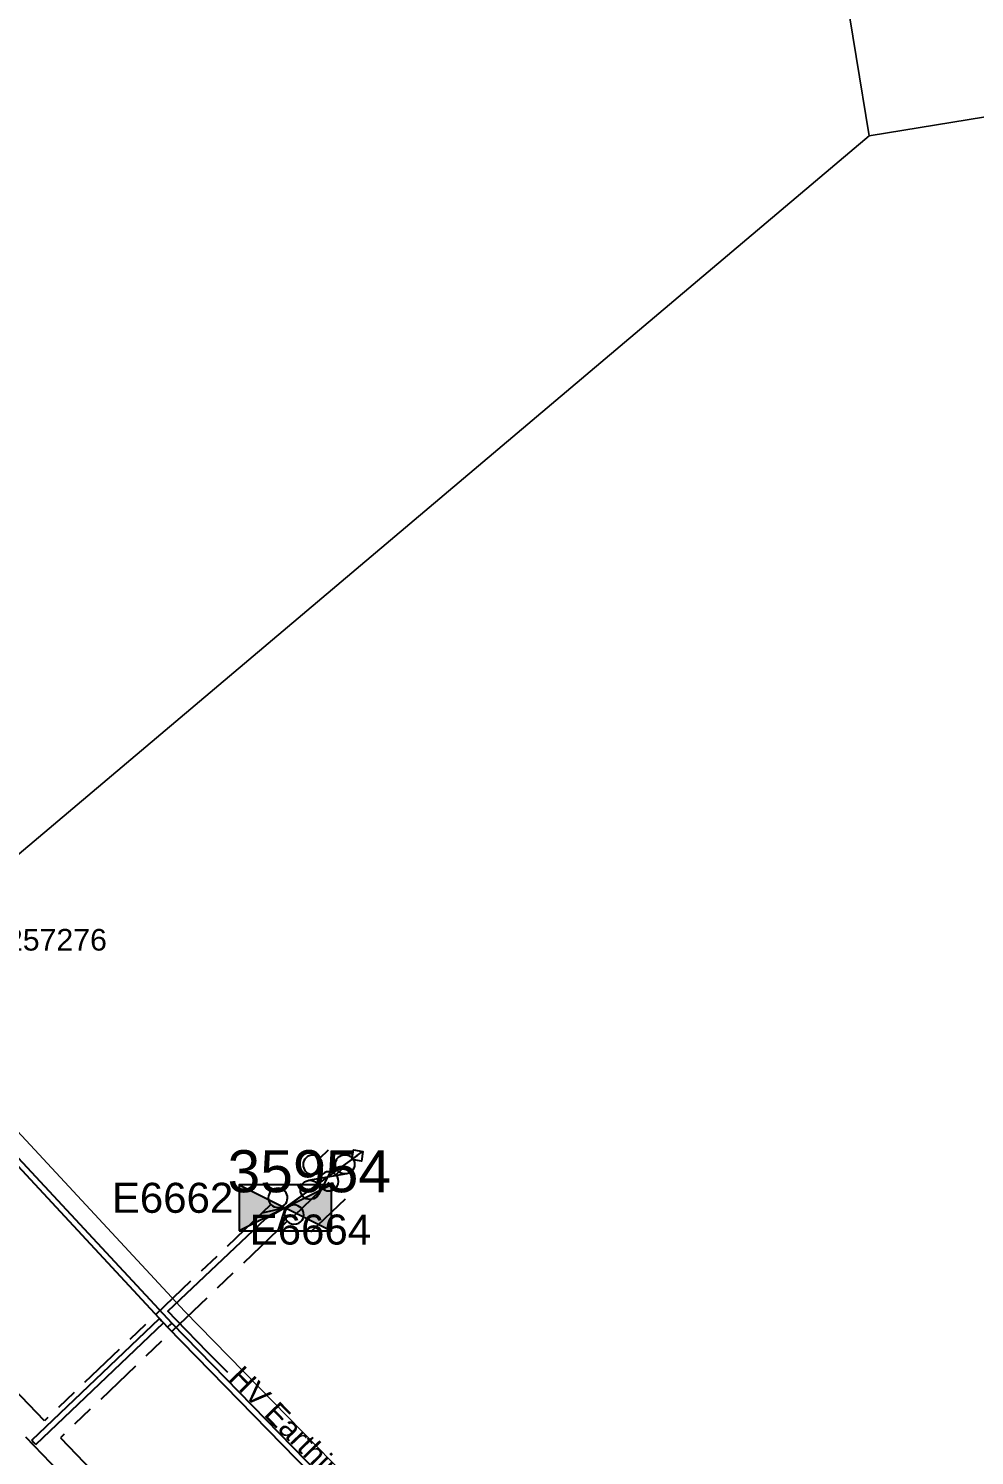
# Model space of a CAD drawing. Header units: metres. Extents: x 300847 to 302995, y 6235779 to 6237713.
# Drawn here: x 302207.5 to 302286.1, y 6237050.2 to 6237168.8 of the extents above; entities that cross this region are included whole.
import ezdxf
from ezdxf.enums import TextEntityAlignment as Align

# ---------------------------------------------------------------- set-up
doc = ezdxf.new("R2010")
doc.units = ezdxf.units.M
doc.linetypes.add('Cable Exist UG', pattern=[8.2, 4, -1.2, 1.8, -1.2])
doc.layers.get('0').update_dxf_attribs({"color": 6})
doc.layers.add('Cadastre Land Parcels_SP_EXT', color=9, linetype='Continuous', lineweight=5)
doc.layers.add('Cadastre Roads_SP_EXT', color=9, linetype='Continuous', lineweight=5)
for name, color, linetype in [('Duct_SP_EXT', 7, 'Continuous'), ('Equip_HV_EXT', 7, 'Continuous'), ('Equip_LV_EXT', 7, 'Continuous'), ('Mains_HV_EXT', 7, 'Continuous'), ('Services_SP_EXT', 7, 'Continuous'), ('Sub_SP_EXT', 7, 'Continuous'), ('UG_Details_SP_MISC', 7, 'Continuous')]:
    doc.layers.add(name, color=color, linetype=linetype)
doc.styles.get("Standard").update_dxf_attribs({"font": 'arial.ttf'})
doc.styles.add('SWITCH_LABEL', font='arial.ttf', dxfattribs={"height": 2.5})
doc.linetypes.add('Cable E UG', pattern='A,6,-0.5,["E",Standard,S=1.7,R=0,X=0.5,Y=-1],-2.9', length=9.4)

# ---------------------------------------------------------------- blocks, each defined once
blk = doc.blocks.new('SUB_PADMOUNT_EXT')
for points in [[(0, 0), (-3.84, 1.92), (-3.84, -1.92)], [(0, 0), (3.84, 1.92), (3.84, -1.92)]]:
    blk.add_hatch(color=256).paths.add_polyline_path(points)
for p, q in [((3.84, 1.92), (-3.84, -1.92)), ((-3.84, 1.92), (3.84, -1.92))]:
    blk.add_line(p, q)
blk.add_lwpolyline([(-3.84, -1.92), (3.84, -1.92), (3.84, 1.92), (-3.84, 1.92)], close=True)
for tag, height, flags, p in [('ASSET_NUM', 3.5, 8, (2, 2)), ('STREET_CODE', 0.2, 9, (1.5, 0)), ('CONSTRUCTED_VOLTAGE', 0.2, 9, (1.5, -0.2)), ('OPERATING_VOLTAGE', 0.2, 9, (1.5, -0.6)), ('ORIENTATION', 0.2, 9, (1.5, -0.8)), ('OWNED_BY', 0.2, 9, (1.5, -1)), ('OPERATED_BY', 0.2, 9, (1.5, -1.2)), ('NO_PHASES', 0.2, 9, (1.5, -0.4)), ('SECONDARY_VOLTAGE', 0.2, 9, (1.5, -1.6)), ('STATE', 0.2, 9, (1.5, -1.8)), ('SUBSTATION_TYPE', 0.2, 9, (1.5, -2.2)), ('MAINTAINED_BY', 0.2, 9, (1.5, -1.4)), ('PARENT', 0.2, 9, (1.5, -2)), ('USAGE', 0.2, 9, (1.5, -2.4)), ('STREETNAME', 0.2, 9, (1.5, -3)), ('SUBURB', 0.2, 9, (1.5, -3.2)), ('Z', 0.2, 1, (1.5, -3.6)), ('LEGEND', 0.2, 9, (1.5, -2.6)), ('LOCATION', 0.2, 9, (1.5, -2.8)), ('NOTES', 0.2, 9, (1.5, -3.4))]:
    blk.add_attdef(tag, text='', height=height, dxfattribs=dict(flags=flags)).set_placement(p, align=Align.MIDDLE_LEFT)
blk = doc.blocks.new('CCP_EXT')
at = {"flags": 9}
for tag, p in [('STATE', (0, -1.8)), ('LEGEND', (0, -1.4)), ('LIFE_SUPPORT', (0, -1.6)), ('NOTES', (0, -2))]:
    blk.add_attdef(tag, text='', height=0.2, dxfattribs=at).set_placement(p, align=Align.MIDDLE_LEFT)
blk.add_wipeout([(0, 0.57), (0.57, 0), (0, -0.57), (-0.57, 0)])
blk.add_lwpolyline([(-0.57, 0), (0, 0.57), (0.57, 0), (0, -0.57), (-0.57, 0)])
at = {"flags": 1}
blk.add_attdef('Z', (0, 0), '', height=0.2, dxfattribs=at)
at = {"flags": 9}
for tag, p in [('CCP_TYPE', (0, 0)), ('CONSTRUCTED_VOLTAGE', (0, -0.2)), ('OPERATING_VOLTAGE', (0, -0.6)), ('ORIENTATION', (0, -0.8)), ('OWNED_BY', (0, -1)), ('NO_PHASES', (0, -0.4)), ('USAGE', (0, -1.2))]:
    blk.add_attdef(tag, text='', height=0.2, dxfattribs=at).set_placement(p, align=Align.MIDDLE_LEFT)
blk = doc.blocks.new('LV_UG_DFUSE_CLOSED_EXT')
for points in [[(1, 0), (0, 0)], [(5.04, 0.73), (2.16, -0.72)], [(5.05, -0.71), (2.16, 0.72)], [(6.2, 0.01), (7.2, 0.01)]]:
    blk.add_lwpolyline(points)
for centre in [(1.8, 0), (5.4, 0.01)]:
    blk.add_circle(centre, 0.8)
at = {"flags": 9}
for tag, p in [('ACTUAL_STATUS', (0, 0)), ('CONSTRUCTED_VOLTAGE', (0, -0.2)), ('OPERATING_VOLTAGE', (0, -0.6)), ('ORIENTATION', (0, -0.8)), ('STATE', (0, -1)), ('SWITCH_TYPE', (0, -1.2)), ('NO_PHASES', (0, -0.4)), ('USAGE', (0, -1.4)), ('NOTES', (0, -1.6))]:
    blk.add_attdef(tag, text='', height=0.2, dxfattribs=at).set_placement(p, align=Align.MIDDLE_LEFT)
at = {"flags": 1}
blk.add_attdef('Z', (0, 0), '', height=0.2, dxfattribs=at)
blk = doc.blocks.new('SWG_HOLEC_SU_EXT')
blk.add_line((1.8, -2), (5.8, -2))
for points in [[(1, 0), (0, 0)], [(6.6, 0), (7.6, 0)]]:
    blk.add_lwpolyline(points)
for points in [[(1.8, -0.8, 1), (1.8, 0.8, 1)], [(5.8, -0.8, 1), (5.8, 0.8, 1)]]:
    blk.add_lwpolyline(points, format="xyb", close=True)
at = {"style": 'SWITCH_LABEL', "flags": 8}
blk.add_attdef('ASSET_NUM', text='', height=2.5, rotation=179.9544, dxfattribs=at).set_placement((-2.4, 0), align=Align.MIDDLE_LEFT)
at = {"flags": 1}
blk.add_attdef('Z', (0, 0), '', height=0.2, dxfattribs=at)
at = {"flags": 9}
for tag, p in [('ACTUAL_STATUS', (0, -0.4)), ('CONSTRUCTED_VOLTAGE', (0, -0.6)), ('OPERATING_VOLTAGE', (0, -1)), ('ORIENTATION', (0, -1.2)), ('NO_PHASES', (0, -0.8)), ('OWNED_BY', (0, -1.4)), ('STATE', (0, -1.8)), ('SWITCH_TYPE', (0, -2)), ('PARENT', (0, -1.6)), ('USAGE', (0, -2.2)), ('LOCATION', (0, -2.4)), ('STREETNAME', (0, -2.6)), ('SUBURB', (0, -2.8)), ('NOTES', (0, -3))]:
    blk.add_attdef(tag, text='', height=0.2, dxfattribs=at).set_placement(p, align=Align.MIDDLE_LEFT)
at = {"style": 'SWITCH_LABEL', "flags": 9}
blk.add_attdef('STREET_CODE', text='', height=0.2, dxfattribs=at).set_placement((0, -0.2), align=Align.MIDDLE_LEFT)

msp = doc.modelspace()

# ---------------------------------------------------------------- linework, layer by layer
at = {"layer": 'Cadastre Land Parcels_SP_EXT', "linetype": 'Continuous'}
for points in [[(302322.45, 6237359.83), (302240.82, 6237383.71), (302258.99, 6237272.1), (302277.35, 6237159.9), (302322.65, 6237167.31)], [(302322.65, 6237167.31), (302277.35, 6237159.9), (302194.89, 6237090.23), (302199.41, 6237084.81), (302220.43, 6237062.16), (302266.94, 6237014.6), (302267.87, 6237013.69), (302268.9, 6237012.78), (302269.98, 6237011.93), (302271.1, 6237011.13), (302272.27, 6237010.4), (302273.47, 6237009.72), (302274.7, 6237009.11), (302275.97, 6237008.57), (302277.26, 6237008.09), (302278.58, 6237007.68), (302279.91, 6237007.34), (302281.26, 6237007.07), (302282.62, 6237006.87), (302283.99, 6237006.74), (302285.37, 6237006.69), (302286.75, 6237006.7)]]:
    msp.add_lwpolyline(points, dxfattribs=at)
msp.add_lwpolyline([(302277.35, 6237159.9), (302258.99, 6237272.1), (302125.91, 6237189.4), (302128.01, 6237185.43), (302143.85, 6237158.91), (302161.07, 6237133.25), (302179.61, 6237108.53), (302194.89, 6237090.23), (302277.35, 6237159.9)], close=True, dxfattribs=at)
at = {"layer": 'Duct_SP_EXT'}
for p, q in [((302198.32, 6237083.84), (302219.37, 6237061.16)), ((302197.96, 6237083.53), (302219.03, 6237060.82)), ((302219.03, 6237060.82), (302219.2, 6237060.99)), ((302219.03, 6237060.82), (302263.09, 6237015.75)), ((302219.37, 6237061.16), (302219.2, 6237060.99)), ((302219.37, 6237061.16), (302263.44, 6237016.09))]:
    msp.add_line(p, q, dxfattribs=at)
at = {"layer": 'Mains_HV_EXT', "linetype": 'Cable Exist UG'}
for points in [[(302228.81, 6237070.75), (302226.87, 6237070.31), (302208.79, 6237053.04), (302206.22, 6237055.73)], [(302228.81, 6237070.75), (302228.22, 6237068.92), (302210.13, 6237051.64), (302212.75, 6237048.89)]]:
    msp.add_lwpolyline(points, dxfattribs=at)
at = {"layer": 'Mains_HV_EXT', "linetype": 'Cable E UG'}
for points in [[(302228.81, 6237070.75), (302227.13, 6237069.82), (302219.06, 6237062.17), (302219.06, 6237062.17), (302219.71, 6237061.47), (302222.36, 6237058.76)], [(302222.36, 6237058.76), (302224, 6237057.08)]]:
    msp.add_lwpolyline(points, dxfattribs=at)
at = {"layer": 'UG_Details_SP_MISC'}
for p, q in [((302207.75, 6237051.43), (302218.36, 6237061.54)), ((302218.36, 6237061.54), (302218.52, 6237061.37)), ((302218.69, 6237061.19), (302218.52, 6237061.37)), ((302208.08, 6237051.08), (302218.69, 6237061.19)), ((302207.75, 6237051.43), (302207.91, 6237051.25)), ((302208.08, 6237051.08), (302207.91, 6237051.25))]:
    msp.add_line(p, q, dxfattribs=at)

# ---------------------------------------------------------------- block references
at = {"layer": 'Sub_SP_EXT'}
ref = msp.add_blockref('SUB_PADMOUNT_EXT', (302228.81, 6237070.75), dxfattribs=at)
ref.add_attrib('ASSET_NUM', '35954', dxfattribs={"layer": '0', "height": 3.5}).set_placement((302230.81, 6237071), align=Align.BOTTOM_CENTER)

# ---------------------------------------------------------------- texts
at = {"layer": 'Duct_SP_EXT'}
msp.add_text('FB257276', height=1.8, dxfattribs=at).set_placement((302202.38, 6237092.15))
at = {"layer": 'Mains_HV_EXT'}
msp.add_text('HV Earthing', height=1.8, rotation=314.3544, dxfattribs=at).set_placement((302224.02, 6237056.52))

# ---------------------------------------------------------------- next in the draw order: block references
at = {"layer": 'Services_SP_EXT', "rotation": 36.00000004871014}
msp.add_blockref('CCP_EXT', (302234.81, 6237075.11), dxfattribs=at)

# ---------------------------------------------------------------- next in the draw order: linework, layer by layer
at = {"layer": 'Cadastre Roads_SP_EXT', "linetype": 'Continuous'}
msp.add_lwpolyline([(302266.94, 6237014.6), (302220.43, 6237062.16), (302199.41, 6237084.81), (302194.89, 6237090.23), (302179.61, 6237108.53), (302161.07, 6237133.25), (302143.85, 6237158.91), (302128.01, 6237185.43)], dxfattribs=at)
at = {"layer": 'Mains_HV_EXT', "linetype": 'Cable Exist UG'}
msp.add_lwpolyline([(302263.72, 6236984.94), (302262.98, 6236988.81), (302261.6, 6236993.07), (302260.43, 6236995.37), (302259.36, 6236997.24), (302257.76, 6236999.59), (302256.49, 6237001.13), (302215.7, 6237042.88), (302195.06, 6237064.33), (302181.48, 6237079.75), (302171.13, 6237092.13), (302161.45, 6237104.31), (302155.43, 6237098.04), (302155.18, 6237096.2)], dxfattribs=at)
at = {"layer": 'Services_SP_EXT'}
msp.add_lwpolyline([(302228.81, 6237070.75), (302234.81, 6237075.11)], dxfattribs=at)

# ---------------------------------------------------------------- next in the draw order: block references
at = {"layer": 'Equip_HV_EXT'}
ref = msp.add_blockref('SWG_HOLEC_SU_EXT', (302226.89, 6237070.34), dxfattribs=dict(at, rotation=43.56044572733461))
ref.add_attrib('ASSET_NUM', 'E6662', dxfattribs={"layer": '0', "height": 2.5, "style": 'SWITCH_LABEL'}).set_placement((302224.49, 6237071.59), align=Align.MIDDLE_RIGHT)
ref = msp.add_blockref('SWG_HOLEC_SU_EXT', (302228.25, 6237068.95), dxfattribs=dict(at, rotation=43.72546490217173))
ref.add_attrib('ASSET_NUM', 'E6664', dxfattribs={"layer": '0', "height": 2.5, "style": 'SWITCH_LABEL'}).set_placement((302225.85, 6237070.2), align=Align.TOP_LEFT)
at = {"layer": 'Equip_LV_EXT', "rotation": 36.00000004871014}
msp.add_blockref('LV_UG_DFUSE_CLOSED_EXT', (302229.41, 6237071.19), dxfattribs=at)

doc.saveas('drawing.dxf')
